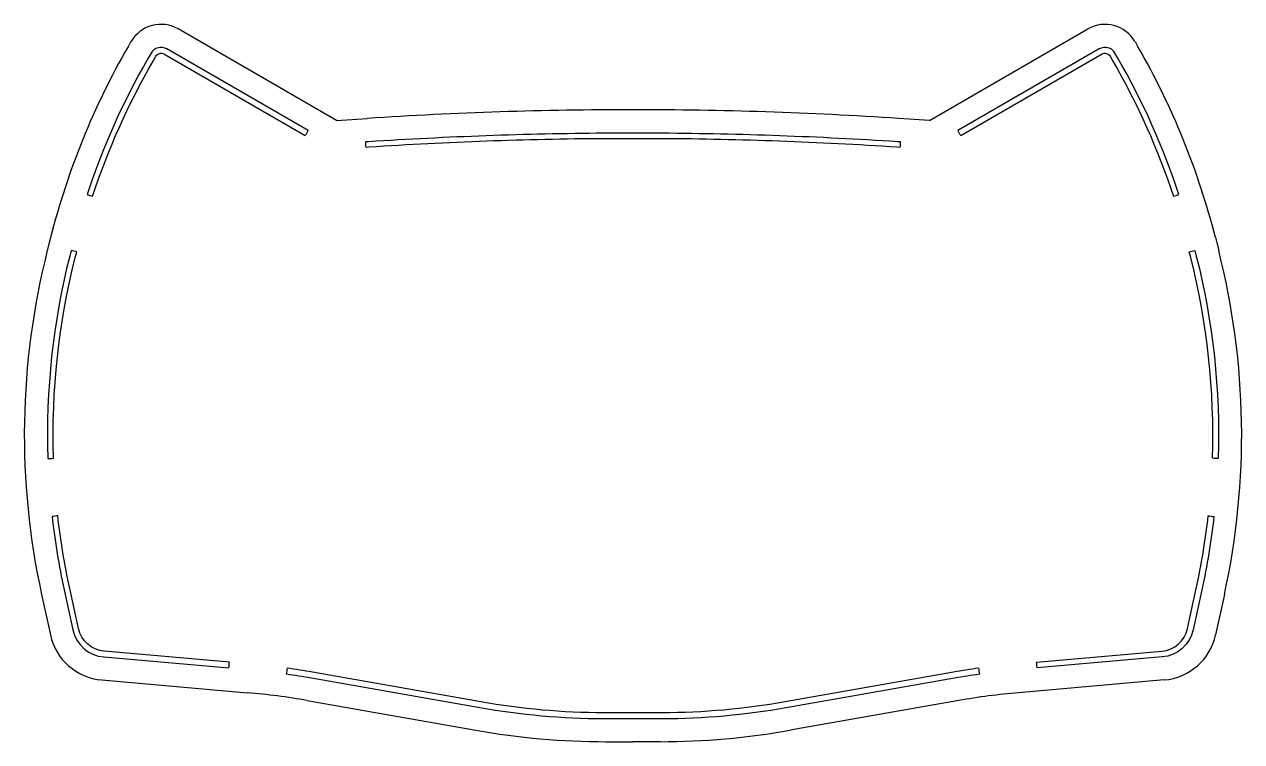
# Model space of a CAD drawing. Header units: millimetres. Extents: x -106 to 106, y -26 to 98.
import ezdxf

# ---------------------------------------------------------------- set-up
doc = ezdxf.new("R2010")
doc.units = ezdxf.units.MM
doc.layers.get('0').update_dxf_attribs({"linetype": 'CONTINUOUS'})

msp = doc.modelspace()

# ---------------------------------------------------------------- linework, layer by layer
for p, q in [((-51.38, 81.76), (-78.83, 97.61)), ((51.38, 81.76), (78.83, 97.61)), ((-87.03, 95.41), (-87.53, 94.54)), ((87.03, 95.41), (87.53, 94.54)), ((-51.38, 81.76), (-46.07, 82.1)), ((51.38, 81.76), (46.07, 82.1)), ((-100.96, 61.46), (-101.54, 59.2)), ((100.96, 61.46), (101.54, 59.2)), ((-102.52, -0.45), (-101.01, -7.41)), ((102.52, -0.45), (101.01, -7.41)), ((-92.11, -15.24), (-66.84, -17.45)), ((92.11, -15.24), (66.84, -17.45)), ((-56.46, -18.81), (-27.27, -23.96)), ((56.46, -18.81), (27.27, -23.96)), ((-4.69, -25.94), (0, -25.94)), ((4.69, -25.94), (0, -25.94))]:
    msp.add_line(p, q)
for points in [[(-83.56, 93.41), (-84.06, 92.54, 0.051458), (-94.63, 68.93, 0.025077), (-94.16, 68.74, 0.025027), (-93.68, 68.6, -0.051497), (-83.2, 92.04), (-82.7, 92.91, -0.414214), (-81.33, 93.28), (-56.83, 79.13, 0.025047), (-56.56, 79.55, 0.025047), (-56.33, 80), (-80.83, 94.14, 0.414214)], [(94.16, 68.74, 0.025077), (94.63, 68.93, 0.051458), (84.06, 92.54), (83.56, 93.41, 0.414214), (80.83, 94.14), (56.33, 80, 0.025047), (56.56, 79.55, 0.025047), (56.83, 79.13), (81.33, 93.28, -0.414214), (82.7, 92.91), (83.2, 92.04, -0.051497), (93.68, 68.6, 0.025027)], [(45.74, 77.12, 0.014556), (5.02, 78.59), (-5.02, 78.59, 0.014556), (-45.74, 77.12), (-46.26, 77.08, -0.025044), (-46.32, 77.58, -0.025051), (-46.32, 78.08), (-45.81, 78.11, -0.014554), (-5.03, 79.59), (5.03, 79.59, -0.014554), (45.81, 78.11), (46.32, 78.08, -0.025051), (46.32, 77.58, -0.025044), (46.26, 77.08)], [(-97.66, 58.21, 0.070277), (-101.45, 23.17, 0.025077), (-100.95, 23.15, 0.025027), (-100.45, 23.19, -0.070317), (-96.69, 57.97), (-96.43, 58.98, 0.02502), (-96.92, 59.11, 0.025099), (-97.41, 59.19)], [(100.45, 23.19, 0.070317), (96.69, 57.97), (96.43, 58.98, -0.02502), (96.92, 59.11, -0.025099), (97.41, 59.19), (97.66, 58.21, -0.070277), (101.45, 23.17, -0.025077), (100.95, 23.15, -0.025027)], [(-70.07, -13.15, 0.025047), (-70, -12.65, 0.025047), (-69.98, -12.15), (-91.67, -10.26, -0.328217), (-96.12, -6.34), (-97.64, 0.61, -0.025545), (-99.72, 13.2, 0.025027), (-100.22, 13.16, 0.025077), (-100.71, 13.07, 0.025505), (-98.62, 0.4), (-97.1, -6.56, 0.328217), (-91.76, -11.25)], [(97.64, 0.61, 0.025545), (99.72, 13.2, -0.025027), (100.22, 13.16, -0.025077), (100.71, 13.07, -0.025505), (98.62, 0.4), (97.1, -6.56, -0.328217), (91.76, -11.25), (70.07, -13.15, -0.025047), (70, -12.65, -0.025047), (69.98, -12.15), (91.67, -10.26, 0.328217), (96.12, -6.34)], [(55.59, -13.89), (26.4, -19.04, -0.043015), (5.02, -20.94), (-5.02, -20.94, -0.043015), (-26.4, -19.04), (-55.59, -13.89, 0.008809), (-59.94, -13.2, 0.025077), (-60.04, -13.69, 0.025027), (-60.1, -14.19, -0.008849), (-55.76, -14.88), (-26.57, -20.02, 0.042975), (-5.04, -21.94), (5.04, -21.94, 0.042975), (26.57, -20.02), (55.76, -14.88, -0.008849), (60.1, -14.19, 0.025027), (60.04, -13.69, 0.025077), (59.94, -13.2, 0.008809)]]:
    msp.add_lwpolyline(points, format="xyb", close=True)
for centre, radius, start, end in [((-81.83, 92.41), 6, 60, 150), ((81.83, 92.41), 6, 30, 120), ((25.06, 29.54), 130, 150, 165.7865), ((-25.06, 29.54), 130, 14.2135, 30), ((0, -621.39), 705, 90, 93.74657), ((0, -621.39), 705, 86.25343, 90), ((24.48, 27.28), 130, 165.7865, 192.3171), ((-24.48, 27.28), 130, -12.3171, 14.2135), ((-91.24, -5.28), 10, 192.3171, 265), ((91.24, -5.28), 10, 275, 347.6829), ((-77.3, -136.99), 120, 80, 85), ((77.3, -136.99), 120, 95, 100), ((-4.69, 104.06), 130, 260, 270), ((4.69, 104.06), 130, 270, 280)]:
    msp.add_arc(centre, radius, start, end)

doc.saveas('drawing.dxf')
